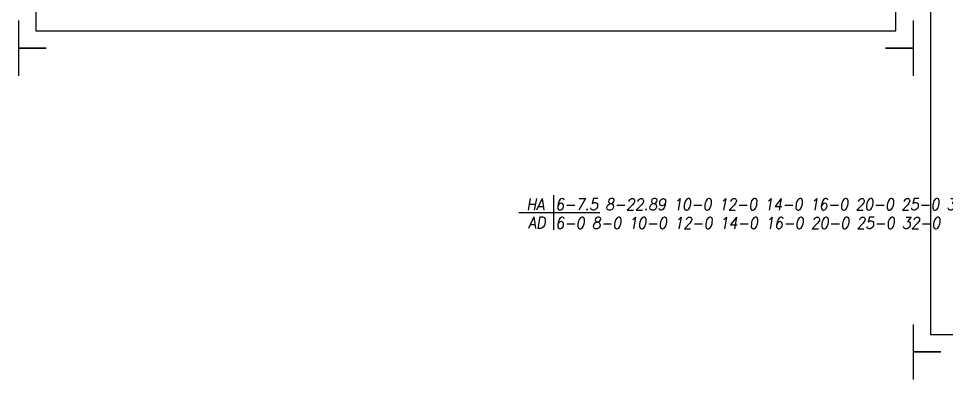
# Model space of a CAD drawing. Extents: x -12912 to 27386, y 1818 to 8189.
# Drawn here: x -8893 to -8091, y 3145 to 3457 of the extents above; entities that cross this region are included whole.
import ezdxf

# ---------------------------------------------------------------- set-up
doc = ezdxf.new("R2010")
doc.units = 0
doc.header["$MEASUREMENT"] = 0
doc.layers.get('0').update_dxf_attribs({"linetype": 'CONTINUOUS'})
doc.layers.add('GO-CARTOUCHE', color=7, linetype='CONTINUOUS')
doc.layers.add('STR_TXT', color=102, linetype='CONTINUOUS')
doc.styles.add('Tableau', font='romans.shx', dxfattribs={"width": 0.9, "oblique": 10})

# ---------------------------------------------------------------- blocks, each defined once
blk = doc.blocks.new('Smallsp')
at = {"layer": 'STR_TXT', "linetype": 'Continuous'}
for points in [[(0, 15), (0, -15)], [(-30, 0), (40, 0)]]:
    blk.add_lwpolyline(points, dxfattribs=at)
at = {"layer": 'STR_TXT', "linetype": 'Continuous', "style": 'Tableau', "oblique": 10, "width": 0.9}
for s, p in [('HA', (-23.6, 1.89)), ('AD', (-22.2, -13.94))]:
    blk.add_text(s, height=10, dxfattribs=at).set_placement(p)
for tag, p in [('SPAD', (1.4, 1.89)), ('SPHA', (1.4, -14.11))]:
    blk.add_attdef(tag, p, '', height=10, dxfattribs=at)

msp = doc.modelspace()

# ---------------------------------------------------------------- linework, layer by layer
for p, q in [((-8892.596, 3455.196), (-8892.596, 3431.389)), ((-8120.172, 3455.196), (-8120.172, 3431.389)), ((-8892.596, 3431.389), (-8892.596, 3407.582)), ((-8892.596, 3431.389), (-8892.596, 3407.582)), ((-8868.789, 3431.389), (-8892.596, 3431.389)), ((-8892.596, 3431.389), (-8868.789, 3431.389)), ((-8868.789, 3431.389), (-8892.596, 3431.389)), ((-8892.596, 3431.389), (-8868.789, 3431.389)), ((-8868.789, 3431.389), (-8892.596, 3431.389)), ((-8868.789, 3431.389), (-8892.596, 3431.389)), ((-8892.596, 3431.389), (-8868.789, 3431.389)), ((-8868.789, 3431.389), (-8892.596, 3431.389)), ((-8892.596, 3431.389), (-8868.789, 3431.389)), ((-8868.789, 3431.389), (-8892.596, 3431.389)), ((-8868.789, 3431.389), (-8892.596, 3431.389)), ((-8892.596, 3431.389), (-8868.789, 3431.389)), ((-8868.789, 3431.389), (-8892.596, 3431.389)), ((-8892.596, 3431.389), (-8868.789, 3431.389)), ((-8868.789, 3431.389), (-8892.596, 3431.389)), ((-8868.789, 3431.389), (-8892.596, 3431.389)), ((-8892.596, 3431.389), (-8868.789, 3431.389)), ((-8868.789, 3431.389), (-8892.596, 3431.389)), ((-8892.596, 3431.389), (-8868.789, 3431.389)), ((-8868.789, 3431.389), (-8892.596, 3431.389)), ((-8868.789, 3431.389), (-8892.596, 3431.389)), ((-8892.596, 3431.389), (-8892.596, 3407.582)), ((-8892.596, 3431.389), (-8868.789, 3431.389)), ((-8868.789, 3431.389), (-8892.596, 3431.389)), ((-8892.596, 3431.389), (-8868.789, 3431.389)), ((-8868.789, 3431.389), (-8892.596, 3431.389)), ((-8868.789, 3431.389), (-8892.596, 3431.389)), ((-8892.596, 3431.389), (-8892.596, 3407.582)), ((-8892.596, 3431.389), (-8868.789, 3431.389)), ((-8868.789, 3431.389), (-8892.596, 3431.389)), ((-8892.596, 3431.389), (-8868.789, 3431.389)), ((-8868.789, 3431.389), (-8892.596, 3431.389)), ((-8868.789, 3431.389), (-8892.596, 3431.389)), ((-8892.596, 3431.389), (-8892.596, 3407.582)), ((-8143.979, 3431.389), (-8120.172, 3431.389)), ((-8120.172, 3431.389), (-8143.979, 3431.389)), ((-8143.979, 3431.389), (-8120.172, 3431.389)), ((-8120.172, 3431.389), (-8143.979, 3431.389)), ((-8143.979, 3431.389), (-8120.172, 3431.389)), ((-8143.979, 3431.389), (-8120.172, 3431.389)), ((-8120.172, 3431.389), (-8143.979, 3431.389)), ((-8143.979, 3431.389), (-8120.172, 3431.389)), ((-8120.172, 3431.389), (-8143.979, 3431.389)), ((-8143.979, 3431.389), (-8120.172, 3431.389)), ((-8143.979, 3431.389), (-8120.172, 3431.389)), ((-8120.172, 3431.389), (-8143.979, 3431.389)), ((-8143.979, 3431.389), (-8120.172, 3431.389)), ((-8120.172, 3431.389), (-8143.979, 3431.389)), ((-8143.979, 3431.389), (-8120.172, 3431.389)), ((-8143.979, 3431.389), (-8120.172, 3431.389)), ((-8120.172, 3431.389), (-8143.979, 3431.389)), ((-8143.979, 3431.389), (-8120.172, 3431.389)), ((-8120.172, 3431.389), (-8143.979, 3431.389)), ((-8143.979, 3431.389), (-8120.172, 3431.389)), ((-8143.979, 3431.389), (-8120.172, 3431.389)), ((-8120.172, 3431.389), (-8143.979, 3431.389)), ((-8143.979, 3431.389), (-8120.172, 3431.389)), ((-8120.172, 3431.389), (-8143.979, 3431.389)), ((-8143.979, 3431.389), (-8120.172, 3431.389)), ((-8143.979, 3431.389), (-8120.172, 3431.389)), ((-8120.172, 3431.389), (-8143.979, 3431.389)), ((-8143.979, 3431.389), (-8120.172, 3431.389)), ((-8120.172, 3431.389), (-8143.979, 3431.389)), ((-8143.979, 3431.389), (-8120.172, 3431.389)), ((-8143.979, 3431.389), (-8120.172, 3431.389)), ((-8120.172, 3431.389), (-8120.172, 3407.582)), ((-8120.172, 3431.389), (-8120.172, 3407.582)), ((-8120.172, 3431.389), (-8120.172, 3407.582)), ((-8120.172, 3431.389), (-8120.172, 3407.582)), ((-8120.172, 3431.389), (-8120.172, 3407.582)), ((-8120.172, 3192.696), (-8120.172, 3168.889)), ((-8120.172, 3168.889), (-8120.172, 3145.082)), ((-8120.172, 3168.889), (-8120.172, 3145.082)), ((-8096.364, 3168.889), (-8120.172, 3168.889)), ((-8120.172, 3168.889), (-8096.364, 3168.889)), ((-8096.364, 3168.889), (-8120.172, 3168.889)), ((-8120.172, 3168.889), (-8096.364, 3168.889)), ((-8096.364, 3168.889), (-8120.172, 3168.889)), ((-8096.364, 3168.889), (-8120.172, 3168.889)), ((-8120.172, 3168.889), (-8096.364, 3168.889)), ((-8096.364, 3168.889), (-8120.172, 3168.889)), ((-8120.172, 3168.889), (-8096.364, 3168.889)), ((-8096.364, 3168.889), (-8120.172, 3168.889)), ((-8096.364, 3168.889), (-8120.172, 3168.889)), ((-8120.172, 3168.889), (-8096.364, 3168.889)), ((-8096.364, 3168.889), (-8120.172, 3168.889)), ((-8120.172, 3168.889), (-8096.364, 3168.889)), ((-8096.364, 3168.889), (-8120.172, 3168.889)), ((-8096.364, 3168.889), (-8120.172, 3168.889)), ((-8120.172, 3168.889), (-8096.364, 3168.889)), ((-8096.364, 3168.889), (-8120.172, 3168.889)), ((-8120.172, 3168.889), (-8096.364, 3168.889)), ((-8096.364, 3168.889), (-8120.172, 3168.889)), ((-8096.364, 3168.889), (-8120.172, 3168.889)), ((-8120.172, 3168.889), (-8120.172, 3145.082)), ((-8120.172, 3168.889), (-8096.364, 3168.889)), ((-8096.364, 3168.889), (-8120.172, 3168.889)), ((-8120.172, 3168.889), (-8096.364, 3168.889)), ((-8096.364, 3168.889), (-8120.172, 3168.889)), ((-8096.364, 3168.889), (-8120.172, 3168.889)), ((-8120.172, 3168.889), (-8120.172, 3145.082)), ((-8120.172, 3168.889), (-8096.364, 3168.889)), ((-8096.364, 3168.889), (-8120.172, 3168.889)), ((-8120.172, 3168.889), (-8096.364, 3168.889)), ((-8096.364, 3168.889), (-8120.172, 3168.889)), ((-8096.364, 3168.889), (-8120.172, 3168.889)), ((-8120.172, 3168.889), (-8120.172, 3145.082))]:
    msp.add_line(p, q)
at = {"layer": 'GO-CARTOUCHE', "linetype": 'Continuous'}
for points in [[(-8135.172, 3446.389), (-8135.172, 3971.389), (-8877.596, 3971.389), (-8877.596, 3446.389)], [(-8135.172, 3446.389), (-8135.172, 3971.389), (-8877.596, 3971.389), (-8877.596, 3446.389)], [(-6991.535, 3183.889), (-6991.535, 3971.389), (-8105.172, 3971.389), (-8105.172, 3183.889)]]:
    msp.add_lwpolyline(points, close=True, dxfattribs=at)

# ---------------------------------------------------------------- block references
at = {"layer": 'STR_TXT', "linetype": 'Continuous'}
msp.add_blockref('Smallsp', (-8430.652, 3289.467), dxfattribs=at).add_auto_attribs({'SPHA': '6-0 8-0 10-0 12-0 14-0 16-0 20-0 25-0 32-0 ', 'SPAD': '6-7.5 8-22.89 10-0 12-0 14-0 16-0 20-0 25-0 32-0 '})

doc.saveas('drawing.dxf')
